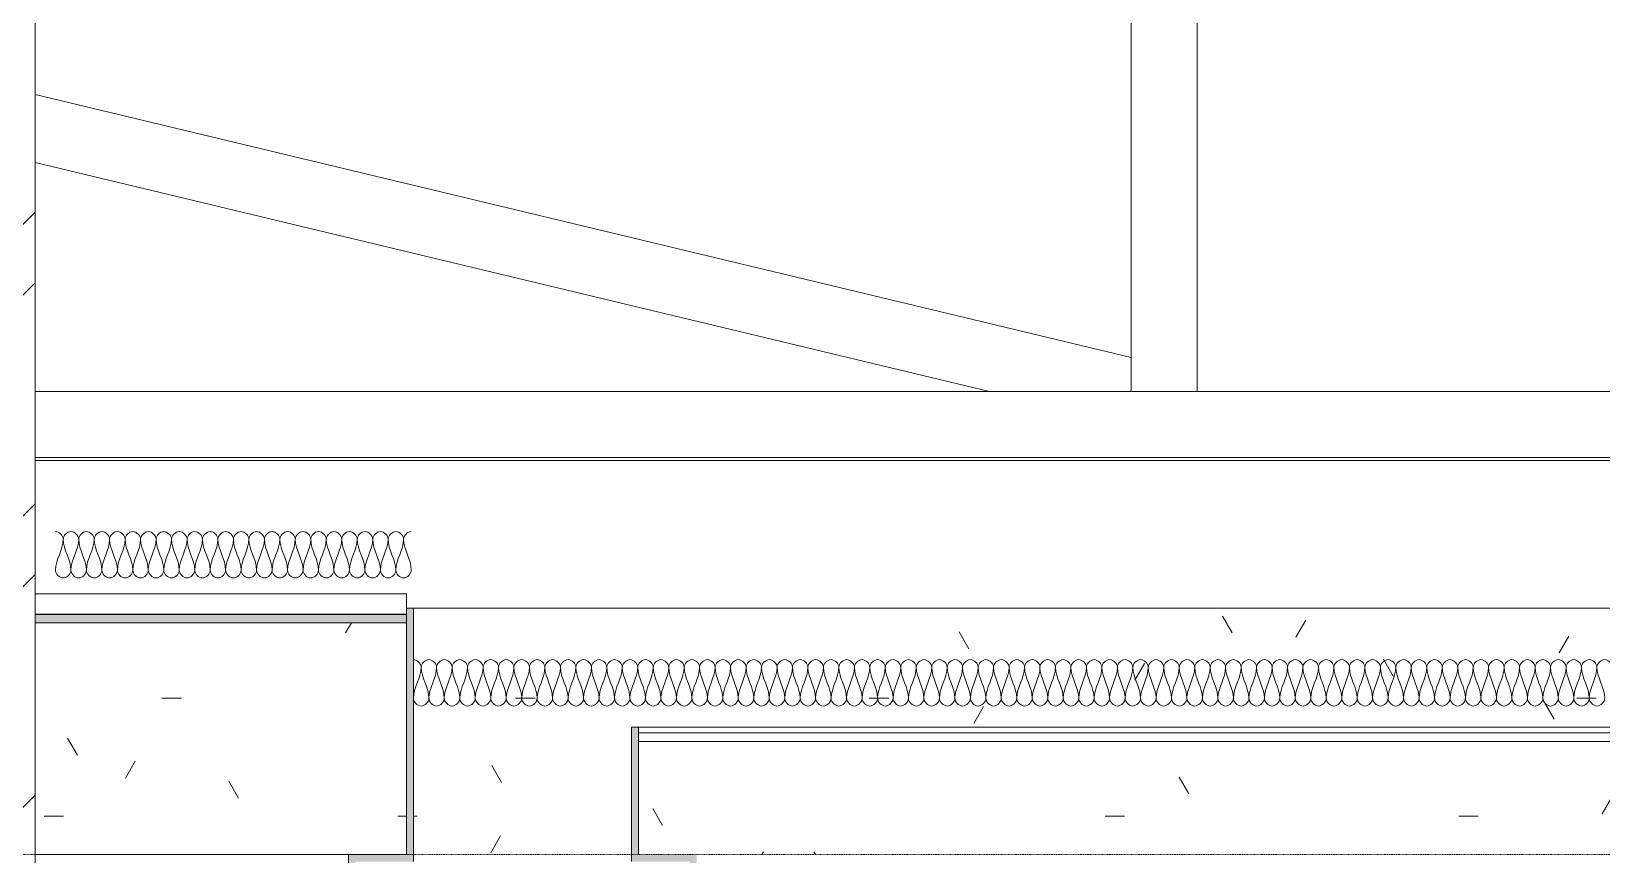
# Model space of a CAD drawing. Header units: millimetres. Extents: x -12186 to 152825, y -4386 to 9463.
# Drawn here: x 131729 to 134436, y 2805 to 4225 of the extents above; entities that cross this region are included whole.
import ezdxf

# ---------------------------------------------------------------- set-up
doc = ezdxf.new("R2010")
doc.units = ezdxf.units.MM
doc.linetypes.add('1000 Dashed', pattern=[2, 1, -1])
for name, color, linetype, lineweight in [('A-CLNG', 13, 'Continuous', 9), ('A-CLNG-PATT', 13, 'Continuous', 9), ('A-DETL', 90, 'Continuous', 5), ('A-FLOR-LEVL', 51, 'Continuous', 5), ('A-WALL', 113, 'Continuous', 9), ('A-WALL-PATT', 111, 'Continuous', 9), ('I-WALL', 2, 'Continuous', 9), ('S-BEAM', 12, 'Continuous', 5)]:
    doc.layers.add(name, color=color, linetype=linetype, lineweight=lineweight)
pattern_1 = [(0, (-22884.63, 5715.79), (812.8, 203.2), [33.53, -576.07, 33.53, -3827.27]), (0, (-22884.63, 5715.79), (812.8, 203.2), [-643.128, -576.072, 33.528, -1185.672, -2032]), (0, (-22884.63, 5715.79), (812.8, 203.2), [-2438.4, 33.528, -576.072, 33.528, -1388.872]), (0, (-22884.63, 5715.79), (812.8, 203.2), [-3081.53, -372.87, 33.53, -982.47]), (120, (-22579.83, 5817.39), (-582.3764, 602.3054), [33.53, -576.07, 33.53, -3827.27]), (120, (-22579.83, 5817.39), (-582.3764, 602.3054), [-643.128, -576.072, 33.528, -1185.672, -2032]), (120, (-22579.83, 5817.39), (-582.3764, 602.3054), [-2438.4, 33.528, -576.072, 33.528, -1388.872]), (120, (-22579.83, 5817.39), (-582.3764, 602.3054), [-3081.53, -372.87, 33.53, -982.47]), (240, (-22478.23, 6223.79), (-230.4236, -805.5054), [33.53, -576.07, 33.53, -3827.27]), (240, (-22478.23, 6223.79), (-230.4236, -805.5054), [-643.128, -576.072, 33.528, -1185.672, -2032]), (240, (-22478.23, 6223.79), (-230.4236, -805.5054), [-2438.4, 33.528, -576.072, 33.528, -1388.872]), (240, (-22478.23, 6223.79), (-230.4236, -805.5054), [-3081.53, -372.87, 33.53, -982.47])]

# ---------------------------------------------------------------- blocks, each defined once
blk = doc.blocks.new('Timber Truss - Timber Truss 2-1376233-Section 4')
at = {"layer": 'S-BEAM'}
for p, q in [((-25701.7, 3604), (-25701.7, 4868.6)), ((-25815.7, 4833.7), (-25815.7, 3604)), ((-25815.7, 3662.6), (-27704.6, 4116.2)), ((-27704.6, 3999), (-26059.8, 3604)), ((-25815.7, 3604), (-25815.7, 3662.6)), ((-16946.2, 3604), (-27704.6, 3604)), ((-26059.8, 3604), (-25815.7, 3604)), ((-25815.7, 3604), (-25701.7, 3604)), ((-27704.6, 3490), (-16573.4, 3490))]:
    blk.add_line(p, q, dxfattribs=at)
blk = doc.blocks.new('Ceilings 2 - Ceilings 2-1432844-Section 4')
at = {"layer": 'A-CLNG-PATT'}
h = blk.add_hatch(dxfattribs=at)
h.set_pattern_fill('FP_198', color=256, style=0, pattern_type=2)
h.set_pattern_definition(pattern_1)
h.paths.add_polyline_path([(-27064.6, 2805), (-27064.6, 3205), (-27704.6, 3205), (-27704.6, 2805), (-27152.6, 2805)])
h.paths.add_polyline_path([(-27064.6, 3220), (-27064.6, 3255), (-27704.6, 3255), (-27704.6, 3220), (-27079.6, 3220)])
at = {"layer": 'A-CLNG-PATT', "lineweight": 5}
h = blk.add_hatch(dxfattribs=at)
h.set_pattern_fill('FP_180', color=256, style=0, pattern_type=2)
h.set_pattern_definition([(0, (-22884.63, 5715.79), (406.4, 101.6), [33.528, -271.272, 33.528, -271.272, -1625.6]), (0, (-22884.63, 5715.79), (406.4, 101.6), [-609.6, 33.528, -576.072, 33.528, -271.272, -711.2]), (0, (-22884.63, 5715.79), (406.4, 101.6), [-1524, 33.528, -169.672, 33.528, -474.472]), (120, (-22732.23, 5766.59), (-291.1882, 301.1527), [33.528, -271.272, 33.528, -1896.872]), (120, (-22732.23, 5766.59), (-291.1882, 301.1527), [-338.328, -271.272, 33.528, -576.072, -1016]), (120, (-22732.23, 5766.59), (-291.1882, 301.1527), [-1219.2, 33.528, -271.272, 33.528, -677.672]), (120, (-22732.23, 5766.59), (-291.1882, 301.1527), [-1557.528, -169.672, 33.528, -474.472]), (240, (-22681.43, 5969.79), (-115.2118, -402.7527), [33.528, -271.272, 33.528, -1896.872]), (240, (-22681.43, 5969.79), (-115.2118, -402.7527), [-338.328, -271.272, 33.528, -576.072, -1016]), (240, (-22681.43, 5969.79), (-115.2118, -402.7527), [-1219.2, 33.528, -271.272, 33.528, -677.672]), (240, (-22681.43, 5969.79), (-115.2118, -402.7527), [-1557.528, -169.672, 33.528, -474.472])])
h.paths.add_polyline_path([(-26564.6, 2605), (-26564.6, 2805), (-26664.6, 2805), (-26664.6, 3025), (-26676.6, 3025), (-26676.6, 2793), (-26576.6, 2793), (-26576.6, 2617), (-27152.6, 2617), (-27152.6, 2793), (-27052.6, 2793), (-27052.6, 3230), (-27064.6, 3230), (-27064.6, 2805), (-27164.6, 2805), (-27164.6, 2605)])
h.paths.add_polyline_path([(-17933.6, 2605), (-17333.6, 2605), (-17333.6, 2805), (-17433.6, 2805), (-17433.6, 3230), (-17445.6, 3230), (-17445.6, 2793), (-17345.6, 2793), (-17345.6, 2617), (-17921.6, 2617), (-17921.6, 2793), (-17821.6, 2793), (-17821.6, 3025), (-17833.6, 3025), (-17833.6, 2805), (-17933.6, 2805), (-17933.6, 2681.5)])
at = {"layer": 'A-CLNG-PATT'}
h = blk.add_hatch(dxfattribs=at)
h.set_pattern_fill('FP_198', color=256, style=0, pattern_type=2)
h.set_pattern_definition(pattern_1)
h.paths.add_polyline_path([(-27052.6, 2793), (-26676.6, 2793), (-26676.6, 3025), (-17821.6, 3025), (-17821.6, 2793), (-17445.6, 2793), (-17445.6, 3230), (-27052.6, 3230), (-27052.6, 2805)])
h = blk.add_hatch(dxfattribs=at)
h.set_pattern_fill('FP_198', color=256, style=0, pattern_type=2)
h.set_pattern_definition(pattern_1)
h.paths.add_polyline_path([(-21176.6, 2805), (-17833.6, 2805), (-17833.6, 3000), (-26664.6, 3000), (-26664.6, 2805), (-21405.2, 2805)])
h.paths.add_polyline_path([(-26435, 3015), (-17833.6, 3015), (-17833.6, 3025), (-26664.6, 3025), (-26664.6, 3015), (-26564.6, 3015)])
h = blk.add_hatch(dxfattribs=at)
h.set_pattern_fill('FP_198', color=256, style=0, pattern_type=2)
h.set_pattern_definition(pattern_1)
h.paths.add_polyline_path([(-27164.6, 2605), (-27164.6, 2805), (-27704.6, 2805), (-27704.6, 2605), (-27349.5, 2605)])
h.paths.add_polyline_path([(-27152.6, 2617), (-27064.6, 2617), (-27064.9, 2793), (-27152.6, 2793), (-27152.6, 2681.5)])
at = {"layer": 'A-CLNG'}
for p, q in [((-27064.6, 3255), (-27704.6, 3255)), ((-27064.6, 3255), (-27064.6, 3230)), ((-27052.6, 3230), (-27064.6, 3230)), ((-27064.6, 3230), (-27064.6, 2805)), ((-27052.6, 2793), (-27052.6, 3230)), ((-27052.6, 3230), (-17445.6, 3230)), ((-26664.6, 3025), (-26676.6, 3025)), ((-26676.6, 3025), (-26676.6, 2793)), ((-26664.6, 2805), (-26664.6, 3025)), ((-26664.6, 3025), (-17833.6, 3025)), ((-27704.6, 2805), (-27164.6, 2805)), ((-27064.6, 2805), (-27164.6, 2805)), ((-27164.6, 2805), (-27164.6, 2605))]:
    blk.add_line(p, q, dxfattribs=at)

msp = doc.modelspace()

# ---------------------------------------------------------------- hatches: boundary and pattern name
at = {"layer": 'A-CLNG-PATT', "lineweight": 5}
h = msp.add_hatch(dxfattribs=at)
h.set_pattern_fill('FP_180', color=256, style=0, pattern_type=2)
h.set_pattern_definition([(0, (136555.64, 5715.79), (406.4, 101.6), [33.528, -271.272, 33.528, -271.272, -1625.6]), (0, (136555.64, 5715.79), (406.4, 101.6), [-609.6, 33.528, -576.072, 33.528, -271.272, -711.2]), (0, (136555.64, 5715.79), (406.4, 101.6), [-1524, 33.528, -169.672, 33.528, -474.472]), (120, (136708.04, 5766.59), (-291.1882, 301.1527), [33.528, -271.272, 33.528, -1896.872]), (120, (136708.04, 5766.59), (-291.1882, 301.1527), [-338.328, -271.272, 33.528, -576.072, -1016]), (120, (136708.04, 5766.59), (-291.1882, 301.1527), [-1219.2, 33.528, -271.272, 33.528, -677.672]), (120, (136708.04, 5766.59), (-291.1882, 301.1527), [-1557.528, -169.672, 33.528, -474.472]), (240, (136758.84, 5969.79), (-115.2118, -402.7527), [33.528, -271.272, 33.528, -1896.872]), (240, (136758.84, 5969.79), (-115.2118, -402.7527), [-338.328, -271.272, 33.528, -576.072, -1016]), (240, (136758.84, 5969.79), (-115.2118, -402.7527), [-1219.2, 33.528, -271.272, 33.528, -677.672]), (240, (136758.84, 5969.79), (-115.2118, -402.7527), [-1557.528, -169.672, 33.528, -474.472])])
h.paths.add_polyline_path([(142006.7, 3205), (142744.2, 3205), (142744.2, 3219), (142006.7, 3219)])
h.paths.add_polyline_path([(132090.8, 3205), (132375.7, 3205), (132375.7, 3219), (131735.7, 3219), (131735.7, 3205)])
at = {"layer": 'A-WALL-PATT', "lineweight": 5}
h = msp.add_hatch(dxfattribs=at)
h.set_pattern_fill('FP_160', color=256, style=0, pattern_type=2)
h.set_pattern_definition([(45, (136555.64, 5715.8), (-251.447, 251.447), []), (45, (136555.64, 6096.8), (-251.447, 251.447), [])])
h.paths.add_polyline_path([(131735.7, 2380), (131735.7, 4461.6), (131625.7, 4428), (131625.7, 2380), (131633.6, 2380)])
h.paths.add_polyline_path([(131680, 4374), (131668.8, 4410.4), (131705.2, 4421.5), (131716.3, 4385.1)])

# ---------------------------------------------------------------- linework, layer by layer
at = {"layer": 'A-CLNG'}
for p, q in [((132375.7, 3220), (131735.7, 3220)), ((132375.7, 3219), (131735.7, 3219)), ((131735.7, 3205), (132375.7, 3205)), ((132375.7, 3205), (132375.7, 3220)), ((141606.7, 3015), (132775.7, 3015)), ((132775.7, 3015), (132775.7, 3000)), ((132775.7, 3000), (141606.7, 3000))]:
    msp.add_line(p, q, dxfattribs=at)
at = {"layer": 'A-DETL'}
for points in [[(131770.8, 3362.4), (131777.1, 3362.4), (131784.1, 3355.3), (131784.1, 3349.1)], [(131784.1, 3349.1), (131784.1, 3355.3), (131797.5, 3369.4), (131810.8, 3355.3), (131810.8, 3349.1)], [(131810.8, 3349.1), (131810.8, 3355.3), (131824.1, 3369.4), (131837.5, 3355.3), (131837.5, 3349.1)], [(131837.5, 3349.1), (131837.5, 3355.3), (131850.8, 3369.4), (131864.1, 3355.3), (131864.1, 3349.1)], [(131864.1, 3349.1), (131864.1, 3355.3), (131877.5, 3369.4), (131890.8, 3355.3), (131890.8, 3349.1)], [(131890.8, 3349.1), (131890.8, 3355.3), (131904.1, 3369.4), (131917.5, 3355.3), (131917.5, 3349.1)], [(131917.5, 3349.1), (131917.5, 3355.3), (131930.8, 3369.4), (131944.1, 3355.3), (131944.1, 3349.1)], [(131944.1, 3349.1), (131944.1, 3355.3), (131957.5, 3369.4), (131970.8, 3355.3), (131970.8, 3349.1)], [(131970.8, 3349.1), (131970.8, 3355.3), (131984.1, 3369.4), (131997.5, 3355.3), (131997.5, 3349.1)], [(131997.5, 3349.1), (131997.5, 3355.3), (132010.8, 3369.4), (132024.1, 3355.3), (132024.1, 3349.1)], [(132024.1, 3349.1), (132024.1, 3355.3), (132037.5, 3369.4), (132050.8, 3355.3), (132050.8, 3349.1)], [(132050.8, 3349.1), (132050.8, 3355.3), (132064.1, 3369.4), (132077.5, 3355.3), (132077.5, 3349.1)], [(132077.5, 3349.1), (132077.5, 3355.3), (132090.8, 3369.4), (132104.1, 3355.3), (132104.1, 3349.1)], [(132104.1, 3349.1), (132104.1, 3355.3), (132117.5, 3369.4), (132130.8, 3355.3), (132130.8, 3349.1)], [(132130.8, 3349.1), (132130.8, 3355.3), (132144.1, 3369.4), (132157.5, 3355.3), (132157.5, 3349.1)], [(132157.5, 3349.1), (132157.5, 3355.3), (132170.8, 3369.4), (132184.1, 3355.3), (132184.1, 3349.1)], [(132184.1, 3349.1), (132184.1, 3355.3), (132197.5, 3369.4), (132210.8, 3355.3), (132210.8, 3349.1)], [(132210.8, 3349.1), (132210.8, 3355.3), (132224.1, 3369.4), (132237.5, 3355.3), (132237.5, 3349.1)], [(132237.5, 3349.1), (132237.5, 3355.3), (132250.8, 3369.4), (132264.1, 3355.3), (132264.1, 3349.1)], [(132264.1, 3349.1), (132264.1, 3355.3), (132277.5, 3369.4), (132290.8, 3355.3), (132290.8, 3349.1)], [(132290.8, 3349.1), (132290.8, 3355.3), (132304.1, 3369.4), (132317.5, 3355.3), (132317.5, 3349.1)], [(132317.5, 3349.1), (132317.5, 3355.3), (132330.8, 3369.4), (132344.1, 3355.3), (132344.1, 3349.1)], [(132344.1, 3349.1), (132344.1, 3355.3), (132357.5, 3369.4), (132370.8, 3355.3), (132370.8, 3349.1)], [(132370.8, 3349.1), (132370.8, 3355.3), (132377.8, 3362.4), (132384.1, 3362.4)], [(131784.1, 3349.1), (131784.1, 3330.7), (131770.8, 3314.1), (131770.8, 3295.7)], [(131797.5, 3295.7), (131797.5, 3314.1), (131784.1, 3330.7), (131784.1, 3349.1)], [(131810.8, 3349.1), (131810.8, 3330.7), (131797.5, 3314.1), (131797.5, 3295.7)], [(131824.1, 3295.7), (131824.1, 3314.1), (131810.8, 3330.7), (131810.8, 3349.1)], [(131837.5, 3349.1), (131837.5, 3330.7), (131824.1, 3314.1), (131824.1, 3295.7)], [(131850.8, 3295.7), (131850.8, 3314.1), (131837.5, 3330.7), (131837.5, 3349.1)], [(131864.1, 3349.1), (131864.1, 3330.7), (131850.8, 3314.1), (131850.8, 3295.7)], [(131877.5, 3295.7), (131877.5, 3314.1), (131864.1, 3330.7), (131864.1, 3349.1)], [(131890.8, 3349.1), (131890.8, 3330.7), (131877.5, 3314.1), (131877.5, 3295.7)], [(131904.1, 3295.7), (131904.1, 3314.1), (131890.8, 3330.7), (131890.8, 3349.1)], [(131917.5, 3349.1), (131917.5, 3330.7), (131904.1, 3314.1), (131904.1, 3295.7)], [(131930.8, 3295.7), (131930.8, 3314.1), (131917.5, 3330.7), (131917.5, 3349.1)], [(131944.1, 3349.1), (131944.1, 3330.7), (131930.8, 3314.1), (131930.8, 3295.7)], [(131957.5, 3295.7), (131957.5, 3314.1), (131944.1, 3330.7), (131944.1, 3349.1)], [(131970.8, 3349.1), (131970.8, 3330.7), (131957.5, 3314.1), (131957.5, 3295.7)], [(131984.1, 3295.7), (131984.1, 3314.1), (131970.8, 3330.7), (131970.8, 3349.1)], [(131997.5, 3349.1), (131997.5, 3330.7), (131984.1, 3314.1), (131984.1, 3295.7)], [(132010.8, 3295.7), (132010.8, 3314.1), (131997.5, 3330.7), (131997.5, 3349.1)], [(132024.1, 3349.1), (132024.1, 3330.7), (132010.8, 3314.1), (132010.8, 3295.7)], [(132037.5, 3295.7), (132037.5, 3314.1), (132024.1, 3330.7), (132024.1, 3349.1)], [(132050.8, 3349.1), (132050.8, 3330.7), (132037.5, 3314.1), (132037.5, 3295.7)], [(132064.1, 3295.7), (132064.1, 3314.1), (132050.8, 3330.7), (132050.8, 3349.1)], [(132077.5, 3349.1), (132077.5, 3330.7), (132064.1, 3314.1), (132064.1, 3295.7)], [(132090.8, 3295.7), (132090.8, 3314.1), (132077.5, 3330.7), (132077.5, 3349.1)], [(132104.1, 3349.1), (132104.1, 3330.7), (132090.8, 3314.1), (132090.8, 3295.7)], [(132117.5, 3295.7), (132117.5, 3314.1), (132104.1, 3330.7), (132104.1, 3349.1)], [(132130.8, 3349.1), (132130.8, 3330.7), (132117.5, 3314.1), (132117.5, 3295.7)], [(132144.1, 3295.7), (132144.1, 3314.1), (132130.8, 3330.7), (132130.8, 3349.1)], [(132157.5, 3349.1), (132157.5, 3330.7), (132144.1, 3314.1), (132144.1, 3295.7)], [(132170.8, 3295.7), (132170.8, 3314.1), (132157.5, 3330.7), (132157.5, 3349.1)], [(132184.1, 3349.1), (132184.1, 3330.7), (132170.8, 3314.1), (132170.8, 3295.7)], [(132197.5, 3295.7), (132197.5, 3314.1), (132184.1, 3330.7), (132184.1, 3349.1)], [(132210.8, 3349.1), (132210.8, 3330.7), (132197.5, 3314.1), (132197.5, 3295.7)], [(132224.1, 3295.7), (132224.1, 3314.1), (132210.8, 3330.7), (132210.8, 3349.1)], [(132237.5, 3349.1), (132237.5, 3330.7), (132224.1, 3314.1), (132224.1, 3295.7)], [(132250.8, 3295.7), (132250.8, 3314.1), (132237.5, 3330.7), (132237.5, 3349.1)], [(132264.1, 3349.1), (132264.1, 3330.7), (132250.8, 3314.1), (132250.8, 3295.7)], [(132277.5, 3295.7), (132277.5, 3314.1), (132264.1, 3330.7), (132264.1, 3349.1)], [(132290.8, 3349.1), (132290.8, 3330.7), (132277.5, 3314.1), (132277.5, 3295.7)], [(132304.1, 3295.7), (132304.1, 3314.1), (132290.8, 3330.7), (132290.8, 3349.1)], [(132317.5, 3349.1), (132317.5, 3330.7), (132304.1, 3314.1), (132304.1, 3295.7)], [(132330.8, 3295.7), (132330.8, 3314.1), (132317.5, 3330.7), (132317.5, 3349.1)], [(132344.1, 3349.1), (132344.1, 3330.7), (132330.8, 3314.1), (132330.8, 3295.7)], [(132357.5, 3295.7), (132357.5, 3314.1), (132344.1, 3330.7), (132344.1, 3349.1)], [(132370.8, 3349.1), (132370.8, 3330.7), (132357.5, 3314.1), (132357.5, 3295.7)], [(132384.1, 3295.7), (132384.1, 3314.1), (132370.8, 3330.7), (132370.8, 3349.1)], [(131770.8, 3295.7), (131770.8, 3289.4), (131784.1, 3275.3), (131797.5, 3289.4), (131797.5, 3295.7)], [(131797.5, 3295.7), (131797.5, 3289.4), (131810.8, 3275.3), (131824.1, 3289.4), (131824.1, 3295.7)], [(131824.1, 3295.7), (131824.1, 3289.4), (131837.5, 3275.3), (131850.8, 3289.4), (131850.8, 3295.7)], [(131850.8, 3295.7), (131850.8, 3289.4), (131864.1, 3275.3), (131877.5, 3289.4), (131877.5, 3295.7)], [(131877.5, 3295.7), (131877.5, 3289.4), (131890.8, 3275.3), (131904.1, 3289.4), (131904.1, 3295.7)], [(131904.1, 3295.7), (131904.1, 3289.4), (131917.5, 3275.3), (131930.8, 3289.4), (131930.8, 3295.7)], [(131930.8, 3295.7), (131930.8, 3289.4), (131944.1, 3275.3), (131957.5, 3289.4), (131957.5, 3295.7)], [(131957.5, 3295.7), (131957.5, 3289.4), (131970.8, 3275.3), (131984.1, 3289.4), (131984.1, 3295.7)], [(131984.1, 3295.7), (131984.1, 3289.4), (131997.5, 3275.3), (132010.8, 3289.4), (132010.8, 3295.7)], [(132010.8, 3295.7), (132010.8, 3289.4), (132024.1, 3275.3), (132037.5, 3289.4), (132037.5, 3295.7)], [(132037.5, 3295.7), (132037.5, 3289.4), (132050.8, 3275.3), (132064.1, 3289.4), (132064.1, 3295.7)], [(132064.1, 3295.7), (132064.1, 3289.4), (132077.5, 3275.3), (132090.8, 3289.4), (132090.8, 3295.7)], [(132090.8, 3295.7), (132090.8, 3289.4), (132104.1, 3275.3), (132117.5, 3289.4), (132117.5, 3295.7)], [(132117.5, 3295.7), (132117.5, 3289.4), (132130.8, 3275.3), (132144.1, 3289.4), (132144.1, 3295.7)], [(132144.1, 3295.7), (132144.1, 3289.4), (132157.5, 3275.3), (132170.8, 3289.4), (132170.8, 3295.7)], [(132170.8, 3295.7), (132170.8, 3289.4), (132184.1, 3275.3), (132197.5, 3289.4), (132197.5, 3295.7)], [(132197.5, 3295.7), (132197.5, 3289.4), (132210.8, 3275.3), (132224.1, 3289.4), (132224.1, 3295.7)], [(132224.1, 3295.7), (132224.1, 3289.4), (132237.5, 3275.3), (132250.8, 3289.4), (132250.8, 3295.7)], [(132250.8, 3295.7), (132250.8, 3289.4), (132264.1, 3275.3), (132277.5, 3289.4), (132277.5, 3295.7)], [(132277.5, 3295.7), (132277.5, 3289.4), (132290.8, 3275.3), (132304.1, 3289.4), (132304.1, 3295.7)], [(132304.1, 3295.7), (132304.1, 3289.4), (132317.5, 3275.3), (132330.8, 3289.4), (132330.8, 3295.7)], [(132330.8, 3295.7), (132330.8, 3289.4), (132344.1, 3275.3), (132357.5, 3289.4), (132357.5, 3295.7)], [(132357.5, 3295.7), (132357.5, 3289.4), (132370.8, 3275.3), (132384.1, 3289.4), (132384.1, 3295.7)], [(132387.7, 3141.4), (132394, 3141.4), (132401, 3134.3), (132401, 3128.1)], [(132401, 3128.1), (132401, 3134.3), (132414.4, 3148.4), (132427.7, 3134.3), (132427.7, 3128.1)], [(132427.7, 3128.1), (132427.7, 3134.3), (132441, 3148.4), (132454.4, 3134.3), (132454.4, 3128.1)], [(132454.4, 3128.1), (132454.4, 3134.3), (132467.7, 3148.4), (132481, 3134.3), (132481, 3128.1)], [(132481, 3128.1), (132481, 3134.3), (132494.4, 3148.4), (132507.7, 3134.3), (132507.7, 3128.1)], [(132507.7, 3128.1), (132507.7, 3134.3), (132521, 3148.4), (132534.4, 3134.3), (132534.4, 3128.1)], [(132534.4, 3128.1), (132534.4, 3134.3), (132547.7, 3148.4), (132561, 3134.3), (132561, 3128.1)], [(132561, 3128.1), (132561, 3134.3), (132574.4, 3148.4), (132587.7, 3134.3), (132587.7, 3128.1)], [(132587.7, 3128.1), (132587.7, 3134.3), (132601, 3148.4), (132614.4, 3134.3), (132614.4, 3128.1)], [(132614.4, 3128.1), (132614.4, 3134.3), (132627.7, 3148.4), (132641, 3134.3), (132641, 3128.1)], [(132641, 3128.1), (132641, 3134.3), (132654.4, 3148.4), (132667.7, 3134.3), (132667.7, 3128.1)], [(132667.7, 3128.1), (132667.7, 3134.3), (132681, 3148.4), (132694.4, 3134.3), (132694.4, 3128.1)], [(132694.4, 3128.1), (132694.4, 3134.3), (132707.7, 3148.4), (132721, 3134.3), (132721, 3128.1)], [(132721, 3128.1), (132721, 3134.3), (132734.4, 3148.4), (132747.7, 3134.3), (132747.7, 3128.1)], [(132747.7, 3128.1), (132747.7, 3134.3), (132761, 3148.4), (132774.4, 3134.3), (132774.4, 3128.1)], [(132774.4, 3128.1), (132774.4, 3134.3), (132787.7, 3148.4), (132801, 3134.3), (132801, 3128.1)], [(132801, 3128.1), (132801, 3134.3), (132814.4, 3148.4), (132827.7, 3134.3), (132827.7, 3128.1)], [(132827.7, 3128.1), (132827.7, 3134.3), (132841, 3148.4), (132854.4, 3134.3), (132854.4, 3128.1)], [(132854.4, 3128.1), (132854.4, 3134.3), (132867.7, 3148.4), (132881, 3134.3), (132881, 3128.1)], [(132881, 3128.1), (132881, 3134.3), (132894.4, 3148.4), (132907.7, 3134.3), (132907.7, 3128.1)], [(132907.7, 3128.1), (132907.7, 3134.3), (132921, 3148.4), (132934.4, 3134.3), (132934.4, 3128.1)], [(132934.4, 3128.1), (132934.4, 3134.3), (132947.7, 3148.4), (132961, 3134.3), (132961, 3128.1)], [(132961, 3128.1), (132961, 3134.3), (132974.4, 3148.4), (132987.7, 3134.3), (132987.7, 3128.1)], [(132987.7, 3128.1), (132987.7, 3134.3), (133001, 3148.4), (133014.4, 3134.3), (133014.4, 3128.1)], [(133014.4, 3128.1), (133014.4, 3134.3), (133027.7, 3148.4), (133041, 3134.3), (133041, 3128.1)], [(133041, 3128.1), (133041, 3134.3), (133054.4, 3148.4), (133067.7, 3134.3), (133067.7, 3128.1)], [(133067.7, 3128.1), (133067.7, 3134.3), (133081, 3148.4), (133094.4, 3134.3), (133094.4, 3128.1)], [(133094.4, 3128.1), (133094.4, 3134.3), (133107.7, 3148.4), (133121, 3134.3), (133121, 3128.1)], [(133121, 3128.1), (133121, 3134.3), (133134.4, 3148.4), (133147.7, 3134.3), (133147.7, 3128.1)], [(133147.7, 3128.1), (133147.7, 3134.3), (133161, 3148.4), (133174.4, 3134.3), (133174.4, 3128.1)], [(133174.4, 3128.1), (133174.4, 3134.3), (133187.7, 3148.4), (133201, 3134.3), (133201, 3128.1)], [(133201, 3128.1), (133201, 3134.3), (133214.4, 3148.4), (133227.7, 3134.3), (133227.7, 3128.1)], [(133227.7, 3128.1), (133227.7, 3134.3), (133241, 3148.4), (133254.4, 3134.3), (133254.4, 3128.1)], [(133254.4, 3128.1), (133254.4, 3134.3), (133267.7, 3148.4), (133281, 3134.3), (133281, 3128.1)], [(133281, 3128.1), (133281, 3134.3), (133294.4, 3148.4), (133307.7, 3134.3), (133307.7, 3128.1)], [(133307.7, 3128.1), (133307.7, 3134.3), (133321, 3148.4), (133334.4, 3134.3), (133334.4, 3128.1)], [(133334.4, 3128.1), (133334.4, 3134.3), (133347.7, 3148.4), (133361, 3134.3), (133361, 3128.1)], [(133361, 3128.1), (133361, 3134.3), (133374.4, 3148.4), (133387.7, 3134.3), (133387.7, 3128.1)], [(133387.7, 3128.1), (133387.7, 3134.3), (133401, 3148.4), (133414.4, 3134.3), (133414.4, 3128.1)], [(133414.4, 3128.1), (133414.4, 3134.3), (133427.7, 3148.4), (133441, 3134.3), (133441, 3128.1)], [(133441, 3128.1), (133441, 3134.3), (133454.4, 3148.4), (133467.7, 3134.3), (133467.7, 3128.1)], [(133467.7, 3128.1), (133467.7, 3134.3), (133481, 3148.4), (133494.4, 3134.3), (133494.4, 3128.1)], [(133494.4, 3128.1), (133494.4, 3134.3), (133507.7, 3148.4), (133521, 3134.3), (133521, 3128.1)], [(133521, 3128.1), (133521, 3134.3), (133534.4, 3148.4), (133547.7, 3134.3), (133547.7, 3128.1)], [(133547.7, 3128.1), (133547.7, 3134.3), (133561, 3148.4), (133574.4, 3134.3), (133574.4, 3128.1)], [(133574.4, 3128.1), (133574.4, 3134.3), (133587.7, 3148.4), (133601, 3134.3), (133601, 3128.1)], [(133601, 3128.1), (133601, 3134.3), (133614.4, 3148.4), (133627.7, 3134.3), (133627.7, 3128.1)], [(133627.7, 3128.1), (133627.7, 3134.3), (133641, 3148.4), (133654.4, 3134.3), (133654.4, 3128.1)], [(133654.4, 3128.1), (133654.4, 3134.3), (133667.7, 3148.4), (133681, 3134.3), (133681, 3128.1)], [(133681, 3128.1), (133681, 3134.3), (133694.4, 3148.4), (133707.7, 3134.3), (133707.7, 3128.1)], [(133707.7, 3128.1), (133707.7, 3134.3), (133721, 3148.4), (133734.4, 3134.3), (133734.4, 3128.1)], [(133734.4, 3128.1), (133734.4, 3134.3), (133747.7, 3148.4), (133761, 3134.3), (133761, 3128.1)], [(133761, 3128.1), (133761, 3134.3), (133774.4, 3148.4), (133787.7, 3134.3), (133787.7, 3128.1)], [(133787.7, 3128.1), (133787.7, 3134.3), (133801, 3148.4), (133814.4, 3134.3), (133814.4, 3128.1)], [(133814.4, 3128.1), (133814.4, 3134.3), (133827.7, 3148.4), (133841, 3134.3), (133841, 3128.1)], [(133841, 3128.1), (133841, 3134.3), (133854.4, 3148.4), (133867.7, 3134.3), (133867.7, 3128.1)], [(133867.7, 3128.1), (133867.7, 3134.3), (133881, 3148.4), (133894.4, 3134.3), (133894.4, 3128.1)], [(133894.4, 3128.1), (133894.4, 3134.3), (133907.7, 3148.4), (133921, 3134.3), (133921, 3128.1)], [(133921, 3128.1), (133921, 3134.3), (133934.4, 3148.4), (133947.7, 3134.3), (133947.7, 3128.1)], [(133947.7, 3128.1), (133947.7, 3134.3), (133961, 3148.4), (133974.4, 3134.3), (133974.4, 3128.1)], [(133974.4, 3128.1), (133974.4, 3134.3), (133987.7, 3148.4), (134001, 3134.3), (134001, 3128.1)], [(134001, 3128.1), (134001, 3134.3), (134014.4, 3148.4), (134027.7, 3134.3), (134027.7, 3128.1)], [(134027.7, 3128.1), (134027.7, 3134.3), (134041, 3148.4), (134054.4, 3134.3), (134054.4, 3128.1)], [(134054.4, 3128.1), (134054.4, 3134.3), (134067.7, 3148.4), (134081, 3134.3), (134081, 3128.1)], [(134081, 3128.1), (134081, 3134.3), (134094.4, 3148.4), (134107.7, 3134.3), (134107.7, 3128.1)], [(134107.7, 3128.1), (134107.7, 3134.3), (134121, 3148.4), (134134.4, 3134.3), (134134.4, 3128.1)], [(134134.4, 3128.1), (134134.4, 3134.3), (134147.7, 3148.4), (134161, 3134.3), (134161, 3128.1)], [(134161, 3128.1), (134161, 3134.3), (134174.4, 3148.4), (134187.7, 3134.3), (134187.7, 3128.1)], [(134187.7, 3128.1), (134187.7, 3134.3), (134201, 3148.4), (134214.4, 3134.3), (134214.4, 3128.1)], [(134214.4, 3128.1), (134214.4, 3134.3), (134227.7, 3148.4), (134241, 3134.3), (134241, 3128.1)], [(134241, 3128.1), (134241, 3134.3), (134254.4, 3148.4), (134267.7, 3134.3), (134267.7, 3128.1)], [(134267.7, 3128.1), (134267.7, 3134.3), (134281, 3148.4), (134294.4, 3134.3), (134294.4, 3128.1)], [(134294.4, 3128.1), (134294.4, 3134.3), (134307.7, 3148.4), (134321, 3134.3), (134321, 3128.1)], [(134321, 3128.1), (134321, 3134.3), (134334.4, 3148.4), (134347.7, 3134.3), (134347.7, 3128.1)], [(134347.7, 3128.1), (134347.7, 3134.3), (134361, 3148.4), (134374.4, 3134.3), (134374.4, 3128.1)], [(134374.4, 3128.1), (134374.4, 3134.3), (134387.7, 3148.4), (134401, 3134.3), (134401, 3128.1)], [(134401, 3128.1), (134401, 3134.3), (134414.4, 3148.4), (134427.7, 3134.3), (134427.7, 3128.1)], [(134427.7, 3128.1), (134427.7, 3134.3), (134441, 3148.4), (134454.4, 3134.3), (134454.4, 3128.1)], [(132401, 3128.1), (132401, 3109.7), (132387.7, 3093.1), (132387.7, 3074.7)], [(132414.4, 3074.7), (132414.4, 3093.1), (132401, 3109.7), (132401, 3128.1)], [(132427.7, 3128.1), (132427.7, 3109.7), (132414.4, 3093.1), (132414.4, 3074.7)], [(132441, 3074.7), (132441, 3093.1), (132427.7, 3109.7), (132427.7, 3128.1)], [(132454.4, 3128.1), (132454.4, 3109.7), (132441, 3093.1), (132441, 3074.7)], [(132467.7, 3074.7), (132467.7, 3093.1), (132454.4, 3109.7), (132454.4, 3128.1)], [(132481, 3128.1), (132481, 3109.7), (132467.7, 3093.1), (132467.7, 3074.7)], [(132494.4, 3074.7), (132494.4, 3093.1), (132481, 3109.7), (132481, 3128.1)], [(132507.7, 3128.1), (132507.7, 3109.7), (132494.4, 3093.1), (132494.4, 3074.7)], [(132521, 3074.7), (132521, 3093.1), (132507.7, 3109.7), (132507.7, 3128.1)], [(132534.4, 3128.1), (132534.4, 3109.7), (132521, 3093.1), (132521, 3074.7)], [(132547.7, 3074.7), (132547.7, 3093.1), (132534.4, 3109.7), (132534.4, 3128.1)], [(132561, 3128.1), (132561, 3109.7), (132547.7, 3093.1), (132547.7, 3074.7)], [(132574.4, 3074.7), (132574.4, 3093.1), (132561, 3109.7), (132561, 3128.1)], [(132587.7, 3128.1), (132587.7, 3109.7), (132574.4, 3093.1), (132574.4, 3074.7)], [(132601, 3074.7), (132601, 3093.1), (132587.7, 3109.7), (132587.7, 3128.1)], [(132614.4, 3128.1), (132614.4, 3109.7), (132601, 3093.1), (132601, 3074.7)], [(132627.7, 3074.7), (132627.7, 3093.1), (132614.4, 3109.7), (132614.4, 3128.1)], [(132641, 3128.1), (132641, 3109.7), (132627.7, 3093.1), (132627.7, 3074.7)], [(132654.4, 3074.7), (132654.4, 3093.1), (132641, 3109.7), (132641, 3128.1)], [(132667.7, 3128.1), (132667.7, 3109.7), (132654.4, 3093.1), (132654.4, 3074.7)], [(132681, 3074.7), (132681, 3093.1), (132667.7, 3109.7), (132667.7, 3128.1)], [(132694.4, 3128.1), (132694.4, 3109.7), (132681, 3093.1), (132681, 3074.7)], [(132707.7, 3074.7), (132707.7, 3093.1), (132694.4, 3109.7), (132694.4, 3128.1)], [(132721, 3128.1), (132721, 3109.7), (132707.7, 3093.1), (132707.7, 3074.7)], [(132734.4, 3074.7), (132734.4, 3093.1), (132721, 3109.7), (132721, 3128.1)], [(132747.7, 3128.1), (132747.7, 3109.7), (132734.4, 3093.1), (132734.4, 3074.7)], [(132761, 3074.7), (132761, 3093.1), (132747.7, 3109.7), (132747.7, 3128.1)], [(132774.4, 3128.1), (132774.4, 3109.7), (132761, 3093.1), (132761, 3074.7)], [(132787.7, 3074.7), (132787.7, 3093.1), (132774.4, 3109.7), (132774.4, 3128.1)], [(132801, 3128.1), (132801, 3109.7), (132787.7, 3093.1), (132787.7, 3074.7)], [(132814.4, 3074.7), (132814.4, 3093.1), (132801, 3109.7), (132801, 3128.1)], [(132827.7, 3128.1), (132827.7, 3109.7), (132814.4, 3093.1), (132814.4, 3074.7)], [(132841, 3074.7), (132841, 3093.1), (132827.7, 3109.7), (132827.7, 3128.1)], [(132854.4, 3128.1), (132854.4, 3109.7), (132841, 3093.1), (132841, 3074.7)], [(132867.7, 3074.7), (132867.7, 3093.1), (132854.4, 3109.7), (132854.4, 3128.1)], [(132881, 3128.1), (132881, 3109.7), (132867.7, 3093.1), (132867.7, 3074.7)], [(132894.4, 3074.7), (132894.4, 3093.1), (132881, 3109.7), (132881, 3128.1)], [(132907.7, 3128.1), (132907.7, 3109.7), (132894.4, 3093.1), (132894.4, 3074.7)], [(132921, 3074.7), (132921, 3093.1), (132907.7, 3109.7), (132907.7, 3128.1)], [(132934.4, 3128.1), (132934.4, 3109.7), (132921, 3093.1), (132921, 3074.7)], [(132947.7, 3074.7), (132947.7, 3093.1), (132934.4, 3109.7), (132934.4, 3128.1)], [(132961, 3128.1), (132961, 3109.7), (132947.7, 3093.1), (132947.7, 3074.7)], [(132974.4, 3074.7), (132974.4, 3093.1), (132961, 3109.7), (132961, 3128.1)], [(132987.7, 3128.1), (132987.7, 3109.7), (132974.4, 3093.1), (132974.4, 3074.7)], [(133001, 3074.7), (133001, 3093.1), (132987.7, 3109.7), (132987.7, 3128.1)], [(133014.4, 3128.1), (133014.4, 3109.7), (133001, 3093.1), (133001, 3074.7)], [(133027.7, 3074.7), (133027.7, 3093.1), (133014.4, 3109.7), (133014.4, 3128.1)], [(133041, 3128.1), (133041, 3109.7), (133027.7, 3093.1), (133027.7, 3074.7)], [(133054.4, 3074.7), (133054.4, 3093.1), (133041, 3109.7), (133041, 3128.1)], [(133067.7, 3128.1), (133067.7, 3109.7), (133054.4, 3093.1), (133054.4, 3074.7)], [(133081, 3074.7), (133081, 3093.1), (133067.7, 3109.7), (133067.7, 3128.1)], [(133094.4, 3128.1), (133094.4, 3109.7), (133081, 3093.1), (133081, 3074.7)], [(133107.7, 3074.7), (133107.7, 3093.1), (133094.4, 3109.7), (133094.4, 3128.1)], [(133121, 3128.1), (133121, 3109.7), (133107.7, 3093.1), (133107.7, 3074.7)], [(133134.4, 3074.7), (133134.4, 3093.1), (133121, 3109.7), (133121, 3128.1)], [(133147.7, 3128.1), (133147.7, 3109.7), (133134.4, 3093.1), (133134.4, 3074.7)], [(133161, 3074.7), (133161, 3093.1), (133147.7, 3109.7), (133147.7, 3128.1)], [(133174.4, 3128.1), (133174.4, 3109.7), (133161, 3093.1), (133161, 3074.7)], [(133187.7, 3074.7), (133187.7, 3093.1), (133174.4, 3109.7), (133174.4, 3128.1)], [(133201, 3128.1), (133201, 3109.7), (133187.7, 3093.1), (133187.7, 3074.7)], [(133214.4, 3074.7), (133214.4, 3093.1), (133201, 3109.7), (133201, 3128.1)], [(133227.7, 3128.1), (133227.7, 3109.7), (133214.4, 3093.1), (133214.4, 3074.7)], [(133241, 3074.7), (133241, 3093.1), (133227.7, 3109.7), (133227.7, 3128.1)], [(133254.4, 3128.1), (133254.4, 3109.7), (133241, 3093.1), (133241, 3074.7)], [(133267.7, 3074.7), (133267.7, 3093.1), (133254.4, 3109.7), (133254.4, 3128.1)], [(133281, 3128.1), (133281, 3109.7), (133267.7, 3093.1), (133267.7, 3074.7)], [(133294.4, 3074.7), (133294.4, 3093.1), (133281, 3109.7), (133281, 3128.1)], [(133307.7, 3128.1), (133307.7, 3109.7), (133294.4, 3093.1), (133294.4, 3074.7)], [(133321, 3074.7), (133321, 3093.1), (133307.7, 3109.7), (133307.7, 3128.1)], [(133334.4, 3128.1), (133334.4, 3109.7), (133321, 3093.1), (133321, 3074.7)], [(133347.7, 3074.7), (133347.7, 3093.1), (133334.4, 3109.7), (133334.4, 3128.1)], [(133361, 3128.1), (133361, 3109.7), (133347.7, 3093.1), (133347.7, 3074.7)], [(133374.4, 3074.7), (133374.4, 3093.1), (133361, 3109.7), (133361, 3128.1)], [(133387.7, 3128.1), (133387.7, 3109.7), (133374.4, 3093.1), (133374.4, 3074.7)], [(133401, 3074.7), (133401, 3093.1), (133387.7, 3109.7), (133387.7, 3128.1)], [(133414.4, 3128.1), (133414.4, 3109.7), (133401, 3093.1), (133401, 3074.7)], [(133427.7, 3074.7), (133427.7, 3093.1), (133414.4, 3109.7), (133414.4, 3128.1)], [(133441, 3128.1), (133441, 3109.7), (133427.7, 3093.1), (133427.7, 3074.7)], [(133454.4, 3074.7), (133454.4, 3093.1), (133441, 3109.7), (133441, 3128.1)], [(133467.7, 3128.1), (133467.7, 3109.7), (133454.4, 3093.1), (133454.4, 3074.7)], [(133481, 3074.7), (133481, 3093.1), (133467.7, 3109.7), (133467.7, 3128.1)], [(133494.4, 3128.1), (133494.4, 3109.7), (133481, 3093.1), (133481, 3074.7)], [(133507.7, 3074.7), (133507.7, 3093.1), (133494.4, 3109.7), (133494.4, 3128.1)], [(133521, 3128.1), (133521, 3109.7), (133507.7, 3093.1), (133507.7, 3074.7)], [(133534.4, 3074.7), (133534.4, 3093.1), (133521, 3109.7), (133521, 3128.1)], [(133547.7, 3128.1), (133547.7, 3109.7), (133534.4, 3093.1), (133534.4, 3074.7)], [(133561, 3074.7), (133561, 3093.1), (133547.7, 3109.7), (133547.7, 3128.1)], [(133574.4, 3128.1), (133574.4, 3109.7), (133561, 3093.1), (133561, 3074.7)], [(133587.7, 3074.7), (133587.7, 3093.1), (133574.4, 3109.7), (133574.4, 3128.1)], [(133601, 3128.1), (133601, 3109.7), (133587.7, 3093.1), (133587.7, 3074.7)], [(133614.4, 3074.7), (133614.4, 3093.1), (133601, 3109.7), (133601, 3128.1)], [(133627.7, 3128.1), (133627.7, 3109.7), (133614.4, 3093.1), (133614.4, 3074.7)], [(133641, 3074.7), (133641, 3093.1), (133627.7, 3109.7), (133627.7, 3128.1)], [(133654.4, 3128.1), (133654.4, 3109.7), (133641, 3093.1), (133641, 3074.7)], [(133667.7, 3074.7), (133667.7, 3093.1), (133654.4, 3109.7), (133654.4, 3128.1)], [(133681, 3128.1), (133681, 3109.7), (133667.7, 3093.1), (133667.7, 3074.7)], [(133694.4, 3074.7), (133694.4, 3093.1), (133681, 3109.7), (133681, 3128.1)], [(133707.7, 3128.1), (133707.7, 3109.7), (133694.4, 3093.1), (133694.4, 3074.7)], [(133721, 3074.7), (133721, 3093.1), (133707.7, 3109.7), (133707.7, 3128.1)], [(133734.4, 3128.1), (133734.4, 3109.7), (133721, 3093.1), (133721, 3074.7)], [(133747.7, 3074.7), (133747.7, 3093.1), (133734.4, 3109.7), (133734.4, 3128.1)], [(133761, 3128.1), (133761, 3109.7), (133747.7, 3093.1), (133747.7, 3074.7)], [(133774.4, 3074.7), (133774.4, 3093.1), (133761, 3109.7), (133761, 3128.1)], [(133787.7, 3128.1), (133787.7, 3109.7), (133774.4, 3093.1), (133774.4, 3074.7)], [(133801, 3074.7), (133801, 3093.1), (133787.7, 3109.7), (133787.7, 3128.1)], [(133814.4, 3128.1), (133814.4, 3109.7), (133801, 3093.1), (133801, 3074.7)], [(133827.7, 3074.7), (133827.7, 3093.1), (133814.4, 3109.7), (133814.4, 3128.1)], [(133841, 3128.1), (133841, 3109.7), (133827.7, 3093.1), (133827.7, 3074.7)], [(133854.4, 3074.7), (133854.4, 3093.1), (133841, 3109.7), (133841, 3128.1)], [(133867.7, 3128.1), (133867.7, 3109.7), (133854.4, 3093.1), (133854.4, 3074.7)], [(133881, 3074.7), (133881, 3093.1), (133867.7, 3109.7), (133867.7, 3128.1)], [(133894.4, 3128.1), (133894.4, 3109.7), (133881, 3093.1), (133881, 3074.7)], [(133907.7, 3074.7), (133907.7, 3093.1), (133894.4, 3109.7), (133894.4, 3128.1)], [(133921, 3128.1), (133921, 3109.7), (133907.7, 3093.1), (133907.7, 3074.7)], [(133934.4, 3074.7), (133934.4, 3093.1), (133921, 3109.7), (133921, 3128.1)], [(133947.7, 3128.1), (133947.7, 3109.7), (133934.4, 3093.1), (133934.4, 3074.7)], [(133961, 3074.7), (133961, 3093.1), (133947.7, 3109.7), (133947.7, 3128.1)], [(133974.4, 3128.1), (133974.4, 3109.7), (133961, 3093.1), (133961, 3074.7)], [(133987.7, 3074.7), (133987.7, 3093.1), (133974.4, 3109.7), (133974.4, 3128.1)], [(134001, 3128.1), (134001, 3109.7), (133987.7, 3093.1), (133987.7, 3074.7)], [(134014.4, 3074.7), (134014.4, 3093.1), (134001, 3109.7), (134001, 3128.1)], [(134027.7, 3128.1), (134027.7, 3109.7), (134014.4, 3093.1), (134014.4, 3074.7)], [(134041, 3074.7), (134041, 3093.1), (134027.7, 3109.7), (134027.7, 3128.1)], [(134054.4, 3128.1), (134054.4, 3109.7), (134041, 3093.1), (134041, 3074.7)], [(134067.7, 3074.7), (134067.7, 3093.1), (134054.4, 3109.7), (134054.4, 3128.1)], [(134081, 3128.1), (134081, 3109.7), (134067.7, 3093.1), (134067.7, 3074.7)], [(134094.4, 3074.7), (134094.4, 3093.1), (134081, 3109.7), (134081, 3128.1)], [(134107.7, 3128.1), (134107.7, 3109.7), (134094.4, 3093.1), (134094.4, 3074.7)], [(134121, 3074.7), (134121, 3093.1), (134107.7, 3109.7), (134107.7, 3128.1)], [(134134.4, 3128.1), (134134.4, 3109.7), (134121, 3093.1), (134121, 3074.7)], [(134147.7, 3074.7), (134147.7, 3093.1), (134134.4, 3109.7), (134134.4, 3128.1)], [(134161, 3128.1), (134161, 3109.7), (134147.7, 3093.1), (134147.7, 3074.7)], [(134174.4, 3074.7), (134174.4, 3093.1), (134161, 3109.7), (134161, 3128.1)], [(134187.7, 3128.1), (134187.7, 3109.7), (134174.4, 3093.1), (134174.4, 3074.7)], [(134201, 3074.7), (134201, 3093.1), (134187.7, 3109.7), (134187.7, 3128.1)], [(134214.4, 3128.1), (134214.4, 3109.7), (134201, 3093.1), (134201, 3074.7)], [(134227.7, 3074.7), (134227.7, 3093.1), (134214.4, 3109.7), (134214.4, 3128.1)], [(134241, 3128.1), (134241, 3109.7), (134227.7, 3093.1), (134227.7, 3074.7)], [(134254.4, 3074.7), (134254.4, 3093.1), (134241, 3109.7), (134241, 3128.1)], [(134267.7, 3128.1), (134267.7, 3109.7), (134254.4, 3093.1), (134254.4, 3074.7)], [(134281, 3074.7), (134281, 3093.1), (134267.7, 3109.7), (134267.7, 3128.1)], [(134294.4, 3128.1), (134294.4, 3109.7), (134281, 3093.1), (134281, 3074.7)], [(134307.7, 3074.7), (134307.7, 3093.1), (134294.4, 3109.7), (134294.4, 3128.1)], [(134321, 3128.1), (134321, 3109.7), (134307.7, 3093.1), (134307.7, 3074.7)], [(134334.4, 3074.7), (134334.4, 3093.1), (134321, 3109.7), (134321, 3128.1)], [(134347.7, 3128.1), (134347.7, 3109.7), (134334.4, 3093.1), (134334.4, 3074.7)], [(134361, 3074.7), (134361, 3093.1), (134347.7, 3109.7), (134347.7, 3128.1)], [(134374.4, 3128.1), (134374.4, 3109.7), (134361, 3093.1), (134361, 3074.7)], [(134387.7, 3074.7), (134387.7, 3093.1), (134374.4, 3109.7), (134374.4, 3128.1)], [(134401, 3128.1), (134401, 3109.7), (134387.7, 3093.1), (134387.7, 3074.7)], [(134414.4, 3074.7), (134414.4, 3093.1), (134401, 3109.7), (134401, 3128.1)], [(134427.7, 3128.1), (134427.7, 3109.7), (134414.4, 3093.1), (134414.4, 3074.7)], [(134441, 3074.7), (134441, 3093.1), (134427.7, 3109.7), (134427.7, 3128.1)], [(132387.7, 3074.7), (132387.7, 3068.4), (132401, 3054.3), (132414.4, 3068.4), (132414.4, 3074.7)], [(132414.4, 3074.7), (132414.4, 3068.4), (132427.7, 3054.3), (132441, 3068.4), (132441, 3074.7)], [(132441, 3074.7), (132441, 3068.4), (132454.4, 3054.3), (132467.7, 3068.4), (132467.7, 3074.7)], [(132467.7, 3074.7), (132467.7, 3068.4), (132481, 3054.3), (132494.4, 3068.4), (132494.4, 3074.7)], [(132494.4, 3074.7), (132494.4, 3068.4), (132507.7, 3054.3), (132521, 3068.4), (132521, 3074.7)], [(132521, 3074.7), (132521, 3068.4), (132534.4, 3054.3), (132547.7, 3068.4), (132547.7, 3074.7)], [(132547.7, 3074.7), (132547.7, 3068.4), (132561, 3054.3), (132574.4, 3068.4), (132574.4, 3074.7)], [(132574.4, 3074.7), (132574.4, 3068.4), (132587.7, 3054.3), (132601, 3068.4), (132601, 3074.7)], [(132601, 3074.7), (132601, 3068.4), (132614.4, 3054.3), (132627.7, 3068.4), (132627.7, 3074.7)], [(132627.7, 3074.7), (132627.7, 3068.4), (132641, 3054.3), (132654.4, 3068.4), (132654.4, 3074.7)], [(132654.4, 3074.7), (132654.4, 3068.4), (132667.7, 3054.3), (132681, 3068.4), (132681, 3074.7)], [(132681, 3074.7), (132681, 3068.4), (132694.4, 3054.3), (132707.7, 3068.4), (132707.7, 3074.7)], [(132707.7, 3074.7), (132707.7, 3068.4), (132721, 3054.3), (132734.4, 3068.4), (132734.4, 3074.7)], [(132734.4, 3074.7), (132734.4, 3068.4), (132747.7, 3054.3), (132761, 3068.4), (132761, 3074.7)], [(132761, 3074.7), (132761, 3068.4), (132774.4, 3054.3), (132787.7, 3068.4), (132787.7, 3074.7)], [(132787.7, 3074.7), (132787.7, 3068.4), (132801, 3054.3), (132814.4, 3068.4), (132814.4, 3074.7)], [(132814.4, 3074.7), (132814.4, 3068.4), (132827.7, 3054.3), (132841, 3068.4), (132841, 3074.7)], [(132841, 3074.7), (132841, 3068.4), (132854.4, 3054.3), (132867.7, 3068.4), (132867.7, 3074.7)], [(132867.7, 3074.7), (132867.7, 3068.4), (132881, 3054.3), (132894.4, 3068.4), (132894.4, 3074.7)], [(132894.4, 3074.7), (132894.4, 3068.4), (132907.7, 3054.3), (132921, 3068.4), (132921, 3074.7)], [(132921, 3074.7), (132921, 3068.4), (132934.4, 3054.3), (132947.7, 3068.4), (132947.7, 3074.7)], [(132947.7, 3074.7), (132947.7, 3068.4), (132961, 3054.3), (132974.4, 3068.4), (132974.4, 3074.7)], [(132974.4, 3074.7), (132974.4, 3068.4), (132987.7, 3054.3), (133001, 3068.4), (133001, 3074.7)], [(133001, 3074.7), (133001, 3068.4), (133014.4, 3054.3), (133027.7, 3068.4), (133027.7, 3074.7)], [(133027.7, 3074.7), (133027.7, 3068.4), (133041, 3054.3), (133054.4, 3068.4), (133054.4, 3074.7)], [(133054.4, 3074.7), (133054.4, 3068.4), (133067.7, 3054.3), (133081, 3068.4), (133081, 3074.7)], [(133081, 3074.7), (133081, 3068.4), (133094.4, 3054.3), (133107.7, 3068.4), (133107.7, 3074.7)], [(133107.7, 3074.7), (133107.7, 3068.4), (133121, 3054.3), (133134.4, 3068.4), (133134.4, 3074.7)], [(133134.4, 3074.7), (133134.4, 3068.4), (133147.7, 3054.3), (133161, 3068.4), (133161, 3074.7)], [(133161, 3074.7), (133161, 3068.4), (133174.4, 3054.3), (133187.7, 3068.4), (133187.7, 3074.7)], [(133187.7, 3074.7), (133187.7, 3068.4), (133201, 3054.3), (133214.4, 3068.4), (133214.4, 3074.7)], [(133214.4, 3074.7), (133214.4, 3068.4), (133227.7, 3054.3), (133241, 3068.4), (133241, 3074.7)], [(133241, 3074.7), (133241, 3068.4), (133254.4, 3054.3), (133267.7, 3068.4), (133267.7, 3074.7)], [(133267.7, 3074.7), (133267.7, 3068.4), (133281, 3054.3), (133294.4, 3068.4), (133294.4, 3074.7)], [(133294.4, 3074.7), (133294.4, 3068.4), (133307.7, 3054.3), (133321, 3068.4), (133321, 3074.7)], [(133321, 3074.7), (133321, 3068.4), (133334.4, 3054.3), (133347.7, 3068.4), (133347.7, 3074.7)], [(133347.7, 3074.7), (133347.7, 3068.4), (133361, 3054.3), (133374.4, 3068.4), (133374.4, 3074.7)], [(133374.4, 3074.7), (133374.4, 3068.4), (133387.7, 3054.3), (133401, 3068.4), (133401, 3074.7)], [(133401, 3074.7), (133401, 3068.4), (133414.4, 3054.3), (133427.7, 3068.4), (133427.7, 3074.7)], [(133427.7, 3074.7), (133427.7, 3068.4), (133441, 3054.3), (133454.4, 3068.4), (133454.4, 3074.7)], [(133454.4, 3074.7), (133454.4, 3068.4), (133467.7, 3054.3), (133481, 3068.4), (133481, 3074.7)], [(133481, 3074.7), (133481, 3068.4), (133494.4, 3054.3), (133507.7, 3068.4), (133507.7, 3074.7)], [(133507.7, 3074.7), (133507.7, 3068.4), (133521, 3054.3), (133534.4, 3068.4), (133534.4, 3074.7)], [(133534.4, 3074.7), (133534.4, 3068.4), (133547.7, 3054.3), (133561, 3068.4), (133561, 3074.7)], [(133561, 3074.7), (133561, 3068.4), (133574.4, 3054.3), (133587.7, 3068.4), (133587.7, 3074.7)], [(133587.7, 3074.7), (133587.7, 3068.4), (133601, 3054.3), (133614.4, 3068.4), (133614.4, 3074.7)], [(133614.4, 3074.7), (133614.4, 3068.4), (133627.7, 3054.3), (133641, 3068.4), (133641, 3074.7)], [(133641, 3074.7), (133641, 3068.4), (133654.4, 3054.3), (133667.7, 3068.4), (133667.7, 3074.7)], [(133667.7, 3074.7), (133667.7, 3068.4), (133681, 3054.3), (133694.4, 3068.4), (133694.4, 3074.7)], [(133694.4, 3074.7), (133694.4, 3068.4), (133707.7, 3054.3), (133721, 3068.4), (133721, 3074.7)], [(133721, 3074.7), (133721, 3068.4), (133734.4, 3054.3), (133747.7, 3068.4), (133747.7, 3074.7)], [(133747.7, 3074.7), (133747.7, 3068.4), (133761, 3054.3), (133774.4, 3068.4), (133774.4, 3074.7)], [(133774.4, 3074.7), (133774.4, 3068.4), (133787.7, 3054.3), (133801, 3068.4), (133801, 3074.7)], [(133801, 3074.7), (133801, 3068.4), (133814.4, 3054.3), (133827.7, 3068.4), (133827.7, 3074.7)], [(133827.7, 3074.7), (133827.7, 3068.4), (133841, 3054.3), (133854.4, 3068.4), (133854.4, 3074.7)], [(133854.4, 3074.7), (133854.4, 3068.4), (133867.7, 3054.3), (133881, 3068.4), (133881, 3074.7)], [(133881, 3074.7), (133881, 3068.4), (133894.4, 3054.3), (133907.7, 3068.4), (133907.7, 3074.7)], [(133907.7, 3074.7), (133907.7, 3068.4), (133921, 3054.3), (133934.4, 3068.4), (133934.4, 3074.7)], [(133934.4, 3074.7), (133934.4, 3068.4), (133947.7, 3054.3), (133961, 3068.4), (133961, 3074.7)], [(133961, 3074.7), (133961, 3068.4), (133974.4, 3054.3), (133987.7, 3068.4), (133987.7, 3074.7)], [(133987.7, 3074.7), (133987.7, 3068.4), (134001, 3054.3), (134014.4, 3068.4), (134014.4, 3074.7)], [(134014.4, 3074.7), (134014.4, 3068.4), (134027.7, 3054.3), (134041, 3068.4), (134041, 3074.7)], [(134041, 3074.7), (134041, 3068.4), (134054.4, 3054.3), (134067.7, 3068.4), (134067.7, 3074.7)], [(134067.7, 3074.7), (134067.7, 3068.4), (134081, 3054.3), (134094.4, 3068.4), (134094.4, 3074.7)], [(134094.4, 3074.7), (134094.4, 3068.4), (134107.7, 3054.3), (134121, 3068.4), (134121, 3074.7)], [(134121, 3074.7), (134121, 3068.4), (134134.4, 3054.3), (134147.7, 3068.4), (134147.7, 3074.7)], [(134147.7, 3074.7), (134147.7, 3068.4), (134161, 3054.3), (134174.4, 3068.4), (134174.4, 3074.7)], [(134174.4, 3074.7), (134174.4, 3068.4), (134187.7, 3054.3), (134201, 3068.4), (134201, 3074.7)], [(134201, 3074.7), (134201, 3068.4), (134214.4, 3054.3), (134227.7, 3068.4), (134227.7, 3074.7)], [(134227.7, 3074.7), (134227.7, 3068.4), (134241, 3054.3), (134254.4, 3068.4), (134254.4, 3074.7)], [(134254.4, 3074.7), (134254.4, 3068.4), (134267.7, 3054.3), (134281, 3068.4), (134281, 3074.7)], [(134281, 3074.7), (134281, 3068.4), (134294.4, 3054.3), (134307.7, 3068.4), (134307.7, 3074.7)], [(134307.7, 3074.7), (134307.7, 3068.4), (134321, 3054.3), (134334.4, 3068.4), (134334.4, 3074.7)], [(134334.4, 3074.7), (134334.4, 3068.4), (134347.7, 3054.3), (134361, 3068.4), (134361, 3074.7)], [(134361, 3074.7), (134361, 3068.4), (134374.4, 3054.3), (134387.7, 3068.4), (134387.7, 3074.7)], [(134387.7, 3074.7), (134387.7, 3068.4), (134401, 3054.3), (134414.4, 3068.4), (134414.4, 3074.7)], [(134414.4, 3074.7), (134414.4, 3068.4), (134427.7, 3054.3), (134441, 3068.4), (134441, 3074.7)]]:
    msp.add_open_spline(points, degree=3, dxfattribs=at)
at = {"layer": 'A-FLOR-LEVL', "linetype": '1000 Dashed'}
msp.add_line((123226.9, 2805), (152025.2, 2805), dxfattribs=at)
at = {"layer": 'A-WALL', "lineweight": 18}
msp.add_line((131735.7, 2380), (131735.7, 4461.6), dxfattribs=at)
at = {"layer": 'I-WALL'}
msp.add_line((142883.3, 3485), (131735.7, 3485), dxfattribs=at)

# ---------------------------------------------------------------- block references
at = {"layer": 'A-CLNG'}
msp.add_blockref('Ceilings 2 - Ceilings 2-1432844-Section 4', (159440.3, 0), dxfattribs=at)
at = {"layer": 'S-BEAM'}
msp.add_blockref('Timber Truss - Timber Truss 2-1376233-Section 4', (159440.3, 0), dxfattribs=at)

doc.saveas('drawing.dxf')
